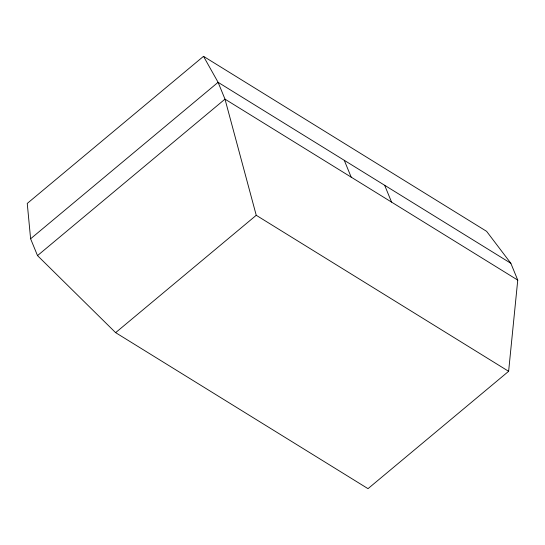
<?xml version="1.0" encoding="UTF-8"?>
<svg xmlns="http://www.w3.org/2000/svg" width="545" height="545" viewBox="0 0 545 545"><rect width="100%" height="100%" fill="white"/><g stroke="black" fill="none" stroke-linecap="round" stroke-linejoin="round"><path stroke-width="0.82" d="M508.628 371.308L517.75 280.11L510.849 263.29L486.61 231.332L203.51 56.339L27.25 203.442L30.609 238.785L37.51 255.612L115.629 332.648L368.011 488.661L508.628 371.308L256.245 215.295L224.99 99.142L218.089 82.315L203.51 56.339M30.609 238.785L218.089 82.315L510.849 263.29M37.51 255.612L224.99 99.142L517.75 280.11M115.629 332.648L256.245 215.295M384.661 185.286L391.562 202.106M344.276 160.319L351.178 177.145"/></g></svg>
